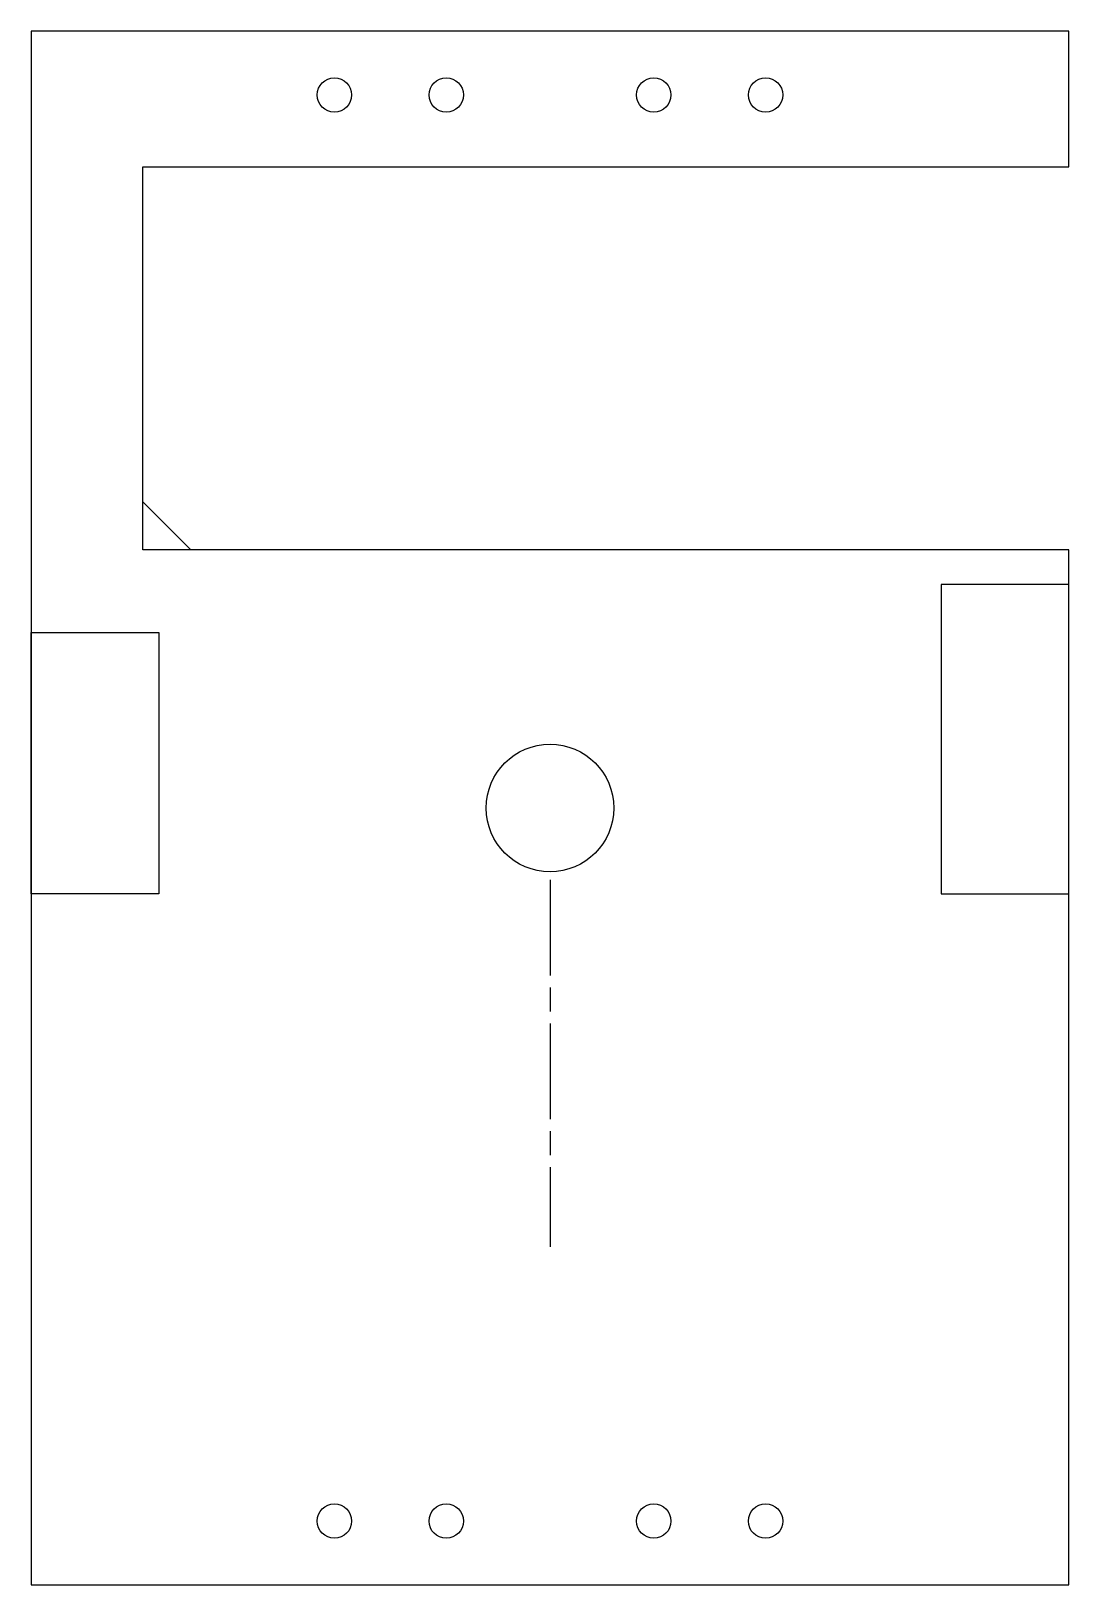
# Model space of a CAD drawing. Header units: millimetres. Extents: x 0 to 130, y 0 to 195.
import ezdxf

# ---------------------------------------------------------------- set-up
doc = ezdxf.new("R2010")
doc.units = ezdxf.units.MM
doc.linetypes.add('AM_ISO08W050', pattern=[18, 12, -1.5, 3, -1.5])
doc.layers.add('AM_7', color=4, linetype='AM_ISO08W050', lineweight=25)

msp = doc.modelspace()

# ---------------------------------------------------------------- linework, layer by layer
msp.add_line((20, 129.72), (14, 135.72))
for points in [[(130, 177.72), (130, 194.72), (0, 194.72), (0, 0), (130, 0), (130, 129.72)], [(130, 129.72), (14, 129.72), (14, 177.72), (130, 177.72)]]:
    msp.add_lwpolyline(points)
for points in [[(130, 125.36), (114, 125.36), (114, 86.6), (130, 86.6)], [(0, 119.36), (16, 119.36), (16, 86.6), (0, 86.6)]]:
    msp.add_lwpolyline(points, close=True)
for centre, radius in [((38, 186.72), 2.15), ((52, 186.72), 2.15), ((78, 186.72), 2.15), ((92, 186.72), 2.15), ((65, 97.36), 8), ((38, 8), 2.15), ((52, 8), 2.15), ((78, 8), 2.15), ((92, 8), 2.15)]:
    msp.add_circle(centre, radius)
at = {"layer": 'AM_7'}
msp.add_line((65, 88.36), (65, 42.36), dxfattribs=at)

doc.saveas('drawing.dxf')
